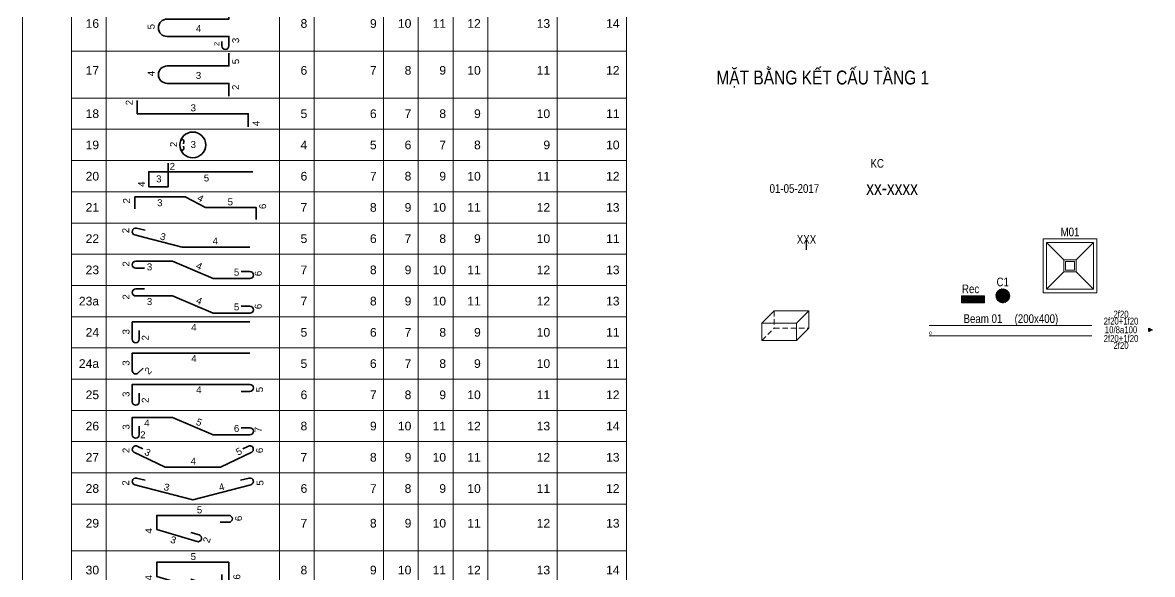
# Model space of a CAD drawing. Header units: millimetres. Extents: x -17710 to 34811, y -85050 to 7016.
# Drawn here: x 0 to 32563, y -38475 to -22575 of the extents above; entities that cross this region are included whole.
import ezdxf
from ezdxf.enums import TextEntityAlignment as Align

# ---------------------------------------------------------------- set-up
doc = ezdxf.new("R2010")
doc.units = ezdxf.units.MM
doc.header["$MEASUREMENT"] = 0
doc.set_wipeout_variables(frame=1)
doc.linetypes.add('HIDDEN', pattern=[9.525, 6.35, -3.175])
for name, color, linetype, lineweight in [('kata_dim', 8, 'Continuous', 5), ('kata_net khuat', 9, 'HIDDEN', 5), ('kata_net khung', 3, 'Continuous', 20), ('kata_net manh', 8, 'Continuous', 5), ('kata_net thay', 4, 'Continuous', 20), ('kata_text', 7, 'Continuous', 30), ('kata_thep chu', 1, 'Continuous', 35), ('kata_thep dai', 220, 'Continuous', 20)]:
    doc.layers.add(name, color=color, linetype=linetype, lineweight=lineweight)
doc.styles.add('kata_text', font='arial.ttf', dxfattribs={"width": 0.8})
doc.dimstyles.new('kata_dim_iso', dxfattribs={"dimtxt": 2.5, "dimasz": 1.5, "dimexe": 1.5, "dimexo": 2.5, "dimtad": 1, "dimdec": 0, "dimzin": 0, "dimdsep": 46, "dimtxsty": 'kata_text', "dimblk": 'kata_block_ArchTick', "dimcen": 0.09, "dimdle": 1.2, "dimclrd": 8, "dimclre": 8, "dimclrt": 3, "dimadec": 0, "dimazin": 0, "dimtfac": 1, "dimtdec": 0, "dimtix": 1, "dimtofl": 0, "dimtmove": 0, "dimatfit": 3, "dimfxl": 3.75, "dimfxlon": 1, "dimtolj": 1, "dimtzin": 0, "dimarcsym": 0})

# ---------------------------------------------------------------- blocks, each defined once
blk = doc.blocks.new('dang16')
at = {"layer": 'kata_net khung'}
for p, q in [((0, 0), (0, -1350)), ((1405, 0), (1405, -1350)), ((2405, 0), (2405, -1350)), ((7405, 0), (7405, -1350)), ((8405, 0), (8405, -1350)), ((10405, 0), (10405, -1350)), ((11405, 0), (11405, -1350)), ((12405, 0), (12405, -1350)), ((13405, 0), (13405, -1350)), ((15405, 0), (15405, -1350)), ((17405, 0), (17405, -1350)), ((1405, -1350), (17405, -1350))]:
    blk.add_line(p, q, dxfattribs=at)
at = {"layer": 'kata_thep chu'}
blk.add_lwpolyline([(5745, -278), (5745, -153, -1), (5945, -153), (5945, -425), (4165, -425, 1), (4165, -925), (5945, -925), (5945, -1197, -1), (5745, -1197), (5745, -1072)], format="xyb", dxfattribs=at)
at = {"layer": 'kata_text', "style": 'kata_text'}
for tag, height, p in [('007', 150, (5586, -218)), ('006', 200, (6141, -297)), ('005', 200, (3704, -642)), ('002', 150, (5591, -1138)), ('003', 200, (6141, -1038))]:
    blk.add_attdef(tag, text='', height=height, rotation=90, dxfattribs=at).set_placement(p, align=Align.MIDDLE_CENTER)
for tag, p in [('001', (2205, -550)), ('008', (8205, -550)), ('009', (10205, -550)), ('010', (11205, -550)), ('011', (12205, -550)), ('012', (13205, -550)), ('013', (15205, -550)), ('014', (17205, -550))]:
    blk.add_attdef(tag, text='', height=250, dxfattribs=at).set_placement(p, align=Align.MIDDLE_RIGHT)
blk.add_attdef('004', text='', height=200, dxfattribs=at).set_placement((5070, -696), align=Align.MIDDLE_CENTER)
blk = doc.blocks.new('dang17')
at = {"layer": 'kata_net khung'}
for p, q in [((0, 0), (0, -1350)), ((1405, 0), (1405, -1350)), ((2405, 0), (2405, -1350)), ((7405, 0), (7405, -1350)), ((8405, 0), (8405, -1350)), ((10405, 0), (10405, -1350)), ((11405, 0), (11405, -1350)), ((12405, 0), (12405, -1350)), ((13405, 0), (13405, -1350)), ((15405, 0), (15405, -1350)), ((17405, 0), (17405, -1350)), ((1405, -1350), (17405, -1350))]:
    blk.add_line(p, q, dxfattribs=at)
at = {"layer": 'kata_thep chu'}
blk.add_lwpolyline([(5945, -53), (5945, -425), (4165, -425, 1), (4165, -925), (5945, -925), (5945, -1297)], format="xyb", dxfattribs=at)
at = {"layer": 'kata_text', "style": 'kata_text'}
for tag, p in [('005', (6141, -297)), ('004', (3704, -642)), ('002', (6141, -1038))]:
    blk.add_attdef(tag, text='', height=200, rotation=90, dxfattribs=at).set_placement(p, align=Align.MIDDLE_CENTER)
for tag, p in [('001', (2205, -550)), ('006', (8205, -550)), ('007', (10205, -550)), ('008', (11205, -550)), ('009', (12205, -550)), ('010', (13205, -550)), ('011', (15205, -550)), ('012', (17205, -550))]:
    blk.add_attdef(tag, text='', height=250, dxfattribs=at).set_placement(p, align=Align.MIDDLE_RIGHT)
blk.add_attdef('003', text='', height=200, dxfattribs=at).set_placement((5070, -696), align=Align.MIDDLE_CENTER)
blk = doc.blocks.new('dang18')
at = {"layer": 'kata_net khung'}
for p, q in [((0, 0), (0, -900)), ((1405, 0), (1405, -900)), ((2405, 0), (2405, -900)), ((7405, 0), (7405, -900)), ((8405, 0), (8405, -900)), ((10405, 0), (10405, -900)), ((11405, 0), (11405, -900)), ((12405, 0), (12405, -900)), ((13405, 0), (13405, -900)), ((15405, 0), (15405, -900)), ((17405, 0), (17405, -900)), ((1405, -900), (17405, -900))]:
    blk.add_line(p, q, dxfattribs=at)
at = {"layer": 'kata_thep chu'}
blk.add_lwpolyline([(3305, -69), (3305, -450), (6505, -450), (6505, -831)], dxfattribs=at)
at = {"layer": 'kata_text', "style": 'kata_text'}
for tag, p in [('001', (2205, -450)), ('005', (8205, -450)), ('006', (10205, -450)), ('007', (11205, -450)), ('008', (12205, -450)), ('009', (13205, -450)), ('010', (15205, -450)), ('011', (17205, -450))]:
    blk.add_attdef(tag, text='', height=250, dxfattribs=at).set_placement(p, align=Align.MIDDLE_RIGHT)
blk.add_attdef('002', text='', height=200, rotation=90, dxfattribs=at).set_placement((3073, -52), align=Align.MIDDLE_RIGHT)
blk.add_attdef('003', text='', height=200, dxfattribs=at).set_placement((4920, -281), align=Align.MIDDLE_CENTER)
blk.add_attdef('004', text='', height=200, rotation=90, dxfattribs=at).set_placement((6733, -809), align=Align.MIDDLE_LEFT)
blk = doc.blocks.new('dang19')
at = {"layer": 'kata_net khung'}
for p, q in [((0, 0), (0, -900)), ((1405, 0), (1405, -900)), ((2405, 0), (2405, -900)), ((7405, 0), (7405, -900)), ((8405, 0), (8405, -900)), ((10405, 0), (10405, -900)), ((11405, 0), (11405, -900)), ((12405, 0), (12405, -900)), ((13405, 0), (13405, -900)), ((15405, 0), (15405, -900)), ((17405, 0), (17405, -900)), ((1405, -900), (17405, -900))]:
    blk.add_line(p, q, dxfattribs=at)
at = {"layer": 'kata_thep chu'}
for p, q in [((4640, -416), (4649, -354)), ((4640, -484), (4649, -546))]:
    blk.add_line(p, q, dxfattribs=at)
blk.add_circle((4905, -450), 372, dxfattribs=at)
for centre, start, end in [((4599, -347), 351.7851, 171.7851), ((4599, -553), 188.2149, 8.2149)]:
    blk.add_arc(centre, 50, start, end, dxfattribs=at)
at = {"layer": 'kata_text', "style": 'kata_text'}
for tag, p in [('001', (2205, -450)), ('004', (8205, -450)), ('005', (10205, -450)), ('006', (11205, -450)), ('007', (12205, -450)), ('008', (13205, -450)), ('009', (15205, -450)), ('010', (17205, -450))]:
    blk.add_attdef(tag, text='', height=250, dxfattribs=at).set_placement(p, align=Align.MIDDLE_RIGHT)
blk.add_attdef('002', text='', height=200, rotation=90, dxfattribs=at).set_placement((4350, -434), align=Align.MIDDLE_CENTER)
blk.add_attdef('003', text='', height=200, dxfattribs=at).set_placement((4920, -436), align=Align.MIDDLE_CENTER)
blk = doc.blocks.new('dang20')
at = {"layer": 'kata_net khung'}
for p, q in [((0, 0), (0, -900)), ((1405, 0), (1405, -900)), ((2405, 0), (2405, -900)), ((7405, 0), (7405, -900)), ((8405, 0), (8405, -900)), ((10405, 0), (10405, -900)), ((11405, 0), (11405, -900)), ((12405, 0), (12405, -900)), ((13405, 0), (13405, -900)), ((15405, 0), (15405, -900)), ((17405, 0), (17405, -900)), ((1405, -900), (17405, -900))]:
    blk.add_line(p, q, dxfattribs=at)
at = {"layer": 'kata_thep chu'}
blk.add_lwpolyline([(6638, -323), (3638, -323), (3638, -753), (4200, -753), (4200, -74)], dxfattribs=at)
at = {"layer": 'kata_text', "style": 'kata_text'}
for tag, p in [('001', (2205, -450)), ('006', (8205, -450)), ('007', (10205, -450)), ('008', (11205, -450)), ('009', (12205, -450)), ('010', (13205, -450)), ('011', (15205, -450)), ('012', (17205, -450))]:
    blk.add_attdef(tag, text='', height=250, dxfattribs=at).set_placement(p, align=Align.MIDDLE_RIGHT)
blk.add_attdef('004', text='', height=200, rotation=90, dxfattribs=at).set_placement((3429, -760), align=Align.MIDDLE_LEFT)
blk.add_attdef('002', text='', height=200, dxfattribs=at).set_placement((4238, -167), align=Align.MIDDLE_LEFT)
for tag, p in [('003', (3925, -528)), ('005', (5299, -502))]:
    blk.add_attdef(tag, text='', height=200, dxfattribs=at).set_placement(p, align=Align.MIDDLE_CENTER)
blk = doc.blocks.new('dang21')
at = {"layer": 'kata_net khung'}
for p, q in [((0, 0), (0, -900)), ((1405, 0), (1405, -900)), ((2405, 0), (2405, -900)), ((7405, 0), (7405, -900)), ((8405, 0), (8405, -900)), ((10405, 0), (10405, -900)), ((11405, 0), (11405, -900)), ((12405, 0), (12405, -900)), ((13405, 0), (13405, -900)), ((15405, 0), (15405, -900)), ((17405, 0), (17405, -900)), ((1405, -900), (17405, -900))]:
    blk.add_line(p, q, dxfattribs=at)
at = {"layer": 'kata_thep chu'}
blk.add_lwpolyline([(6731, -802), (6731, -452), (5269, -452), (4682, -143), (3238, -143), (3238, -493)], dxfattribs=at)
at = {"layer": 'kata_text', "style": 'kata_text'}
for tag, p in [('001', (2205, -450)), ('007', (8205, -450)), ('008', (10205, -450)), ('009', (11205, -450)), ('010', (12205, -450)), ('011', (13205, -450)), ('012', (15205, -450)), ('013', (17205, -450))]:
    blk.add_attdef(tag, text='', height=250, dxfattribs=at).set_placement(p, align=Align.MIDDLE_RIGHT)
for tag, rotation, p in [('002', 90, (2996, -260)), ('004', 332, (5127, -186))]:
    blk.add_attdef(tag, text='', height=200, rotation=rotation, dxfattribs=at).set_placement(p, align=Align.MIDDLE_CENTER)
for tag, p in [('003', (3955, -315)), ('005', (5986, -290))]:
    blk.add_attdef(tag, text='', height=200, dxfattribs=at).set_placement(p, align=Align.MIDDLE_CENTER)
blk.add_attdef('006', text='', height=200, rotation=90, dxfattribs=at).set_placement((6920, -342), align=Align.MIDDLE_RIGHT)
blk = doc.blocks.new('dang22')
at = {"layer": 'kata_net khung'}
for p, q in [((0, 0), (0, -900)), ((1405, 0), (1405, -900)), ((2405, 0), (2405, -900)), ((7405, 0), (7405, -900)), ((8405, 0), (8405, -900)), ((10405, 0), (10405, -900)), ((11405, 0), (11405, -900)), ((12405, 0), (12405, -900)), ((13405, 0), (13405, -900)), ((15405, 0), (15405, -900)), ((17405, 0), (17405, -900)), ((1405, -900), (17405, -900))]:
    blk.add_line(p, q, dxfattribs=at)
at = {"layer": 'kata_thep chu'}
blk.add_lwpolyline([(3528, -209), (3285, -149, 1), (3237, -344), (3480, -403), (4599, -699), (6299, -699), (6549, -699)], format="xyb", dxfattribs=at)
at = {"layer": 'kata_text', "style": 'kata_text'}
for tag, rotation, p in [('002', 90, (2973, -218)), ('003', 346, (4044, -393))]:
    blk.add_attdef(tag, text='', height=200, rotation=rotation, dxfattribs=at).set_placement(p, align=Align.MIDDLE_CENTER)
for tag, p in [('001', (2205, -450)), ('005', (8205, -450)), ('006', (10205, -450)), ('007', (11205, -450)), ('008', (12205, -450)), ('009', (13205, -450)), ('010', (15205, -450)), ('011', (17205, -450))]:
    blk.add_attdef(tag, text='', height=250, dxfattribs=at).set_placement(p, align=Align.MIDDLE_RIGHT)
blk.add_attdef('004', text='', height=200, dxfattribs=at).set_placement((5555, -518), align=Align.MIDDLE_CENTER)
blk = doc.blocks.new('dang23')
at = {"layer": 'kata_net khung'}
for p, q in [((0, 0), (0, -900)), ((1405, 0), (1405, -900)), ((2405, 0), (2405, -900)), ((7405, 0), (7405, -900)), ((8405, 0), (8405, -900)), ((10405, 0), (10405, -900)), ((11405, 0), (11405, -900)), ((12405, 0), (12405, -900)), ((13405, 0), (13405, -900)), ((15405, 0), (15405, -900)), ((17405, 0), (17405, -900)), ((1405, -900), (17405, -900))]:
    blk.add_line(p, q, dxfattribs=at)
at = {"layer": 'kata_thep chu'}
blk.add_lwpolyline([(3510, -401), (3260, -401, -1), (3260, -201), (3510, -201), (4320, -201), (5492, -699), (6302, -699), (6552, -699, 1), (6552, -499), (6302, -499)], format="xyb", dxfattribs=at)
at = {"layer": 'kata_text', "style": 'kata_text'}
for tag, height, p in [('001', 250, (2205, -450)), ('007', 250, (8205, -450)), ('008', 250, (10205, -450)), ('009', 250, (11205, -450)), ('010', 250, (12205, -450)), ('011', 250, (13205, -450)), ('012', 250, (15205, -450)), ('013', 250, (17205, -450)), ('005', 200, (6245, -517))]:
    blk.add_attdef(tag, text='', height=height, dxfattribs=at).set_placement(p, align=Align.MIDDLE_RIGHT)
for tag, rotation, p in [('002', 90, (2981, -278)), ('004', 337, (5089, -340)), ('006', 90, (6790, -554))]:
    blk.add_attdef(tag, text='', height=200, rotation=rotation, dxfattribs=at).set_placement(p, align=Align.MIDDLE_CENTER)
blk.add_attdef('003', text='', height=200, dxfattribs=at).set_placement((3581, -363), align=Align.MIDDLE_LEFT)
blk = doc.blocks.new('dang24')
at = {"layer": 'kata_net khung'}
for p, q in [((0, 0), (0, -900)), ((1405, 0), (1405, -900)), ((2405, 0), (2405, -900)), ((7405, 0), (7405, -900)), ((8405, 0), (8405, -900)), ((10405, 0), (10405, -900)), ((11405, 0), (11405, -900)), ((12405, 0), (12405, -900)), ((13405, 0), (13405, -900)), ((15405, 0), (15405, -900)), ((17405, 0), (17405, -900)), ((1405, -900), (17405, -900))]:
    blk.add_line(p, q, dxfattribs=at)
at = {"layer": 'kata_thep chu'}
blk.add_lwpolyline([(3361, -400), (3361, -650, -1), (3161, -650), (3161, -150), (6549, -150)], format="xyb", dxfattribs=at)
at = {"layer": 'kata_text', "style": 'kata_text'}
for tag, p in [('001', (2205, -450)), ('005', (8205, -450)), ('006', (10205, -450)), ('007', (11205, -450)), ('008', (12205, -450)), ('009', (13205, -450)), ('010', (15205, -450)), ('011', (17205, -450))]:
    blk.add_attdef(tag, text='', height=250, dxfattribs=at).set_placement(p, align=Align.MIDDLE_RIGHT)
for tag, p in [('003', (2981, -434)), ('002', (3536, -606))]:
    blk.add_attdef(tag, text='', height=200, rotation=90, dxfattribs=at).set_placement(p, align=Align.MIDDLE_CENTER)
blk.add_attdef('004', text='', height=200, dxfattribs=at).set_placement((4938, -305), align=Align.MIDDLE_CENTER)
blk = doc.blocks.new('dang25')
at = {"layer": 'kata_net khung'}
for p, q in [((0, 0), (0, -900)), ((1405, 0), (1405, -900)), ((2405, 0), (2405, -900)), ((7405, 0), (7405, -900)), ((8405, 0), (8405, -900)), ((10405, 0), (10405, -900)), ((11405, 0), (11405, -900)), ((12405, 0), (12405, -900)), ((13405, 0), (13405, -900)), ((15405, 0), (15405, -900)), ((17405, 0), (17405, -900)), ((1405, -900), (17405, -900))]:
    blk.add_line(p, q, dxfattribs=at)
at = {"layer": 'kata_thep chu'}
blk.add_lwpolyline([(3361, -400), (3361, -650, -1), (3161, -650), (3161, -150), (6552, -150, -1), (6552, -350), (6302, -350)], format="xyb", dxfattribs=at)
at = {"layer": 'kata_text', "style": 'kata_text'}
for tag, p in [('001', (2205, -450)), ('006', (8205, -450)), ('007', (10205, -450)), ('008', (11205, -450)), ('009', (12205, -450)), ('010', (13205, -450)), ('011', (15205, -450)), ('012', (17205, -450))]:
    blk.add_attdef(tag, text='', height=250, dxfattribs=at).set_placement(p, align=Align.MIDDLE_RIGHT)
for tag, p in [('003', (2981, -434)), ('005', (6827, -300)), ('002', (3536, -606))]:
    blk.add_attdef(tag, text='', height=200, rotation=90, dxfattribs=at).set_placement(p, align=Align.MIDDLE_CENTER)
blk.add_attdef('004', text='', height=200, dxfattribs=at).set_placement((5083, -305), align=Align.MIDDLE_CENTER)
blk = doc.blocks.new('dang26')
at = {"layer": 'kata_net khung'}
for p, q in [((0, 0), (0, -900)), ((0, 0), (0, -900)), ((1405, 0), (1405, -900)), ((1405, 0), (1405, -900)), ((2405, 0), (2405, -900)), ((7405, 0), (7405, -900)), ((8405, 0), (8405, -900)), ((10405, 0), (10405, -900)), ((11405, 0), (11405, -900)), ((12405, 0), (12405, -900)), ((13405, 0), (13405, -900)), ((15405, 0), (15405, -900)), ((17405, 0), (17405, -900)), ((1405, -900), (17405, -900)), ((1405, -900), (17405, -900))]:
    blk.add_line(p, q, dxfattribs=at)
at = {"layer": 'kata_thep chu'}
blk.add_lwpolyline([(3361, -451), (3361, -701, -1), (3161, -701), (3161, -201), (3411, -201), (4320, -201), (5492, -699), (6302, -699), (6552, -699, 1), (6552, -499), (6302, -499)], format="xyb", dxfattribs=at)
blk.add_lwpolyline([(3361, -451), (3361, -701, -1), (3161, -701), (3161, -201), (3411, -201), (4320, -201), (5492, -699), (6302, -699), (6552, -699, 1), (6552, -499), (6302, -499)], format="xyb", dxfattribs=at)
at = {"layer": 'kata_text', "style": 'kata_text'}
for tag, height, p in [('001', 250, (2205, -450)), ('008', 250, (8205, -450)), ('009', 250, (10205, -450)), ('010', 250, (11205, -450)), ('011', 250, (12205, -450)), ('012', 250, (13205, -450)), ('013', 250, (15205, -450)), ('014', 250, (17205, -450)), ('006', 200, (6245, -517))]:
    blk.add_attdef(tag, text='', height=height, dxfattribs=at).set_placement(p, align=Align.MIDDLE_RIGHT)
for tag, rotation, p in [('003', 90, (2981, -475)), ('005', 337, (5089, -340)), ('007', 90, (6790, -554))]:
    blk.add_attdef(tag, text='', height=200, rotation=rotation, dxfattribs=at).set_placement(p, align=Align.MIDDLE_CENTER)
for tag, p in [('004', (3504, -363)), ('002', (3389, -701))]:
    blk.add_attdef(tag, text='', height=200, dxfattribs=at).set_placement(p, align=Align.MIDDLE_LEFT)
blk = doc.blocks.new('dang27')
at = {"layer": 'kata_net khung'}
for p, q in [((0, 0), (0, -900)), ((1405, 0), (1405, -900)), ((2405, 0), (2405, -900)), ((7405, 0), (7405, -900)), ((8405, 0), (8405, -900)), ((10405, 0), (10405, -900)), ((11405, 0), (11405, -900)), ((12405, 0), (12405, -900)), ((13405, 0), (13405, -900)), ((15405, 0), (15405, -900)), ((17405, 0), (17405, -900)), ((1405, -900), (17405, -900))]:
    blk.add_line(p, q, dxfattribs=at)
at = {"layer": 'kata_thep chu'}
blk.add_lwpolyline([(6345, -211), (6491, -140, -1), (6608, -303), (5705, -737), (4105, -737), (3203, -303, -1), (3319, -140), (3466, -211)], format="xyb", dxfattribs=at)
at = {"layer": 'kata_text', "style": 'kata_text'}
for tag, p in [('001', (2205, -450)), ('007', (8205, -450)), ('008', (10205, -450)), ('009', (11205, -450)), ('010', (12205, -450)), ('011', (13205, -450)), ('012', (15205, -450)), ('013', (17205, -450))]:
    blk.add_attdef(tag, text='', height=250, dxfattribs=at).set_placement(p, align=Align.MIDDLE_RIGHT)
for tag, p in [('002', (2981, -253)), ('006', (6829, -253))]:
    blk.add_attdef(tag, text='', height=200, rotation=90, dxfattribs=at).set_placement(p, align=Align.MIDDLE_CENTER)
blk.add_attdef('003', text='', height=200, rotation=334, dxfattribs=at).set_placement((3533, -274), align=Align.MIDDLE_LEFT)
blk.add_attdef('005', text='', height=200, rotation=26, dxfattribs=at).set_placement((6303, -249), align=Align.MIDDLE_RIGHT)
blk.add_attdef('004', text='', height=200, dxfattribs=at).set_placement((4920, -565), align=Align.MIDDLE_CENTER)
blk = doc.blocks.new('dang28')
at = {"layer": 'kata_net khung'}
for p, q in [((0, 0), (0, -900)), ((1405, 0), (1405, -900)), ((2405, 0), (2405, -900)), ((7405, 0), (7405, -900)), ((8405, 0), (8405, -900)), ((10405, 0), (10405, -900)), ((11405, 0), (11405, -900)), ((12405, 0), (12405, -900)), ((13405, 0), (13405, -900)), ((15405, 0), (15405, -900)), ((17405, 0), (17405, -900)), ((1405, -900), (17405, -900))]:
    blk.add_line(p, q, dxfattribs=at)
at = {"layer": 'kata_thep chu'}
blk.add_lwpolyline([(6284, -209), (6527, -149, -1), (6575, -344), (4906, -780), (3237, -344, -1), (3285, -149), (3528, -209)], format="xyb", dxfattribs=at)
at = {"layer": 'kata_text', "style": 'kata_text'}
for tag, p in [('001', (2205, -450)), ('006', (8205, -450)), ('007', (10205, -450)), ('008', (11205, -450)), ('009', (12205, -450)), ('010', (13205, -450)), ('011', (15205, -450)), ('012', (17205, -450))]:
    blk.add_attdef(tag, text='', height=250, dxfattribs=at).set_placement(p, align=Align.MIDDLE_RIGHT)
for tag, rotation, p in [('002', 90, (2973, -290)), ('003', 345, (4154, -413)), ('004', 15, (5734, -405)), ('005', 90, (6842, -290))]:
    blk.add_attdef(tag, text='', height=200, rotation=rotation, dxfattribs=at).set_placement(p, align=Align.MIDDLE_CENTER)
blk = doc.blocks.new('dang29')
at = {"layer": 'kata_net khung'}
for p, q in [((0, 0), (0, -1350)), ((1405, 0), (1405, -1350)), ((2405, 0), (2405, -1350)), ((7405, 0), (7405, -1350)), ((8405, 0), (8405, -1350)), ((10405, 0), (10405, -1350)), ((11405, 0), (11405, -1350)), ((12405, 0), (12405, -1350)), ((13405, 0), (13405, -1350)), ((15405, 0), (15405, -1350)), ((17405, 0), (17405, -1350)), ((1405, -1350), (17405, -1350))]:
    blk.add_line(p, q, dxfattribs=at)
at = {"layer": 'kata_thep chu'}
blk.add_lwpolyline([(4845, -816), (5085, -888, -1), (5027, -1079), (3865, -731), (3865, -324), (5945, -324, -1), (5945, -524), (5695, -524)], format="xyb", dxfattribs=at)
at = {"layer": 'kata_text', "style": 'kata_text'}
for tag, height, p in [('005', 200, (5177, -164)), ('001', 250, (2205, -550)), ('007', 250, (8205, -550)), ('008', 250, (10205, -550)), ('009', 250, (11205, -550)), ('010', 250, (12205, -550)), ('011', 250, (13205, -550)), ('012', 250, (15205, -550)), ('013', 250, (17205, -550))]:
    blk.add_attdef(tag, text='', height=height, dxfattribs=at).set_placement(p, align=Align.MIDDLE_RIGHT)
blk.add_attdef('006', text='', height=200, rotation=90, dxfattribs=at).set_placement((6124, -412), align=Align.TOP_CENTER)
blk.add_attdef('004', text='', height=200, rotation=90, dxfattribs=at).set_placement((3633, -848), align=Align.MIDDLE_LEFT)
for tag, rotation, p in [('003', 343, (4346, -1031)), ('002', 73, (5308, -1031))]:
    blk.add_attdef(tag, text='', height=200, rotation=rotation, dxfattribs=at).set_placement(p, align=Align.MIDDLE_CENTER)
blk = doc.blocks.new('dang30')
at = {"layer": 'kata_net khung'}
for p, q in [((0, 0), (0, -1350)), ((1405, 0), (1405, -1350)), ((2405, 0), (2405, -1350)), ((7405, 0), (7405, -1350)), ((8405, 0), (8405, -1350)), ((10405, 0), (10405, -1350)), ((11405, 0), (11405, -1350)), ((12405, 0), (12405, -1350)), ((13405, 0), (13405, -1350)), ((15405, 0), (15405, -1350)), ((17405, 0), (17405, -1350)), ((1405, -1350), (17405, -1350))]:
    blk.add_line(p, q, dxfattribs=at)
at = {"layer": 'kata_thep chu'}
for points in [[(5027, -1079), (3865, -731), (3865, -324), (5945, -324), (5945, -675), (5945, -925, -1), (5745, -925), (5745, -675)], [(4845, -816), (5085, -888, -1), (5027, -1079), (4788, -1007)]]:
    blk.add_lwpolyline(points, format="xyb", dxfattribs=at)
at = {"layer": 'kata_text', "style": 'kata_text'}
blk.add_attdef('005', text='', height=200, dxfattribs=at).set_placement((4920, -161), align=Align.MIDDLE_CENTER)
for tag, p in [('001', (2205, -550)), ('008', (8205, -550)), ('009', (10205, -550)), ('010', (11205, -550)), ('011', (12205, -550)), ('012', (13205, -550)), ('013', (15205, -550)), ('014', (17205, -550))]:
    blk.add_attdef(tag, text='', height=250, dxfattribs=at).set_placement(p, align=Align.MIDDLE_RIGHT)
for tag, p in [('004', (3633, -848)), ('006', (6173, -824))]:
    blk.add_attdef(tag, text='', height=200, rotation=90, dxfattribs=at).set_placement(p, align=Align.MIDDLE_LEFT)
for tag, rotation, p in [('003', 343, (4346, -1031)), ('002', 73, (5308, -1031))]:
    blk.add_attdef(tag, text='', height=200, rotation=rotation, dxfattribs=at).set_placement(p, align=Align.MIDDLE_CENTER)
blk.add_attdef('007', text='', height=200, dxfattribs=at).set_placement((5640, -1149), align=Align.MIDDLE_LEFT)
blk = doc.blocks.new('*U189')
at = {"layer": 'kata_text', "color": 3, "style": 'kata_text', "width": 0.8}
blk.add_attdef('TITLE_001', (-25.06, 8.3), '', height=4, dxfattribs=at)
at = {"layer": 'kata_text', "color": 3, "ltscale": 0.8, "style": 'kata_text', "width": 0.8}
for tag, p in [('REV', (-4.65, -14.49)), ('DATE', (-28.53, -21.74))]:
    blk.add_attdef(tag, text='', height=2.5, dxfattribs=at).set_placement(p, align=Align.MIDDLE_CENTER)
at = {"layer": 'kata_text', "color": 3, "style": 'kata_text', "width": 0.8}
blk.add_attdef('DRAWING.NO', text='', height=4, dxfattribs=at).set_placement((-0.37, -21.58), align=Align.MIDDLE_CENTER)
blk = doc.blocks.new('kata_block_ArchTick')
at = {"color": 8}
blk.add_line((1, 0), (-1, 0), dxfattribs=at)
at = {"color": 8, "const_width": 0.15}
blk.add_lwpolyline([(-0.5, -0.5), (0.5, 0.5)], dxfattribs=at)
blk = doc.blocks.new('dang23a')
at = {"layer": 'kata_net khung'}
for p, q in [((0, 0), (0, -900)), ((1405, 0), (1405, -900)), ((2405, 0), (2405, -900)), ((7405, 0), (7405, -900)), ((8405, 0), (8405, -900)), ((10405, 0), (10405, -900)), ((11405, 0), (11405, -900)), ((12405, 0), (12405, -900)), ((13405, 0), (13405, -900)), ((15405, 0), (15405, -900)), ((17405, 0), (17405, -900)), ((1405, -900), (17405, -900))]:
    blk.add_line(p, q, dxfattribs=at)
at = {"layer": 'kata_thep chu'}
blk.add_lwpolyline([(3510, -101), (3260, -101, 1), (3260, -301), (4320, -301), (5492, -799), (6302, -799), (6552, -799, 1), (6552, -599), (6302, -599)], format="xyb", dxfattribs=at)
at = {"layer": 'kata_text', "style": 'kata_text'}
for tag, height, p in [('001', 250, (2205, -450)), ('007', 250, (8205, -450)), ('008', 250, (10205, -450)), ('009', 250, (11205, -450)), ('010', 250, (12205, -450)), ('011', 250, (13205, -450)), ('012', 250, (15205, -450)), ('013', 250, (17205, -450)), ('005', 200, (6245, -617))]:
    blk.add_attdef(tag, text='', height=height, dxfattribs=at).set_placement(p, align=Align.MIDDLE_RIGHT)
for tag, rotation, p in [('002', 90, (2981, -328)), ('004', 337, (5089, -440)), ('006', 90, (6790, -604))]:
    blk.add_attdef(tag, text='', height=200, rotation=rotation, dxfattribs=at).set_placement(p, align=Align.MIDDLE_CENTER)
blk.add_attdef('003', text='', height=200, dxfattribs=at).set_placement((3581, -463), align=Align.MIDDLE_LEFT)
blk = doc.blocks.new('dang24a')
at = {"layer": 'kata_net khung'}
for p, q in [((0, 0), (0, -900)), ((1405, 0), (1405, -900)), ((2405, 0), (2405, -900)), ((7405, 0), (7405, -900)), ((8405, 0), (8405, -900)), ((10405, 0), (10405, -900)), ((11405, 0), (11405, -900)), ((12405, 0), (12405, -900)), ((13405, 0), (13405, -900)), ((15405, 0), (15405, -900)), ((17405, 0), (17405, -900)), ((1405, -900), (17405, -900))]:
    blk.add_line(p, q, dxfattribs=at)
at = {"layer": 'kata_thep chu'}
blk.add_lwpolyline([(3471, -582), (3332, -721, -0.668179), (3161, -650), (3161, -150), (6549, -150)], format="xyb", dxfattribs=at)
at = {"layer": 'kata_text', "style": 'kata_text'}
for tag, p in [('001', (2205, -450)), ('005', (8205, -450)), ('006', (10205, -450)), ('007', (11205, -450)), ('008', (12205, -450)), ('009', (13205, -450)), ('010', (15205, -450)), ('011', (17205, -450))]:
    blk.add_attdef(tag, text='', height=250, dxfattribs=at).set_placement(p, align=Align.MIDDLE_RIGHT)
for tag, rotation, p in [('003', 90, (2981, -434)), ('002', 45, (3619, -656))]:
    blk.add_attdef(tag, text='', height=200, rotation=rotation, dxfattribs=at).set_placement(p, align=Align.MIDDLE_CENTER)
blk.add_attdef('004', text='', height=200, dxfattribs=at).set_placement((4938, -305), align=Align.MIDDLE_CENTER)
blk = doc.blocks.new('*U176')
for p, q in [((0, 500), (354, 854)), ((354, 854), (1354, 854)), ((1000, 500), (1354, 854)), ((1354, 854), (1354, 354)), ((1000, 0), (1354, 354))]:
    blk.add_line(p, q)
blk.add_lwpolyline([(0, 0), (0, 500, -0.414214), (0, 500), (1000, 500, -0.414214), (1000, 500), (1000, 0, -0.414214), (1000, 0), (0, 0, -0.414214), (0, 0)], format="xyb")
at = {"layer": 'kata_net khuat', "ltscale": 25}
for p, q in [((354, 854), (354, 354)), ((0, 0), (354, 354)), ((354, 354), (1354, 354))]:
    blk.add_line(p, q, dxfattribs=at)
blk = doc.blocks.new('*U183')
for p, q in [((46.88, 3), (46.88, 3)), ((46.88, 0), (46.88, 0))]:
    blk.add_line(p, q)
at = {"layer": 'kata_net khuat', "ltscale": 25}
for p, q in [((0, 3), (46.88, 3)), ((0, 0), (46.88, 0))]:
    blk.add_line(p, q, dxfattribs=at)
at = {"layer": 'Defpoints', "color": 6, "style": 'kata_text', "width": 0.8}
blk.add_attdef('TOC', text='', height=1, dxfattribs=at).set_placement((0, 0), align=Align.BOTTOM_LEFT)
at = {"layer": 'kata_text', "style": 'kata_text', "width": 0.8}
for tag, p in [('NAME', (15.47, 3)), ('BXH', (30.89, 3))]:
    blk.add_attdef(tag, text='', height=2.5, dxfattribs=at).set_placement(p, align=Align.BOTTOM_CENTER)
blk = doc.blocks.new('*U184')
at = {"layer": 'kata_dim'}
h = blk.add_hatch(dxfattribs=at)
h.set_pattern_fill('CHAU-01', color=256, scale=10, style=0, pattern_type=2)
h.set_pattern_definition([(50, (-3336.535, -602.5), (71.726, -6.2752), [7.5, -82.5]), (355, (-3336.535, -602.5), (-13.8751, 75.2192), [6, -66]), (100.4514, (-3330.56, -603.02), (57.8509, 68.944), [6.374, -70.1142]), (46.1842, (-3336.535, -582.5), (106.7241, -16.5519), [11.25, -123.75]), (96.6356, (-3327.64, -583.88), (93.4663, 97.4118), [9.561, -105.1713]), (351.1842, (-3336.54, -582.5), (93.4662, 97.412), [9, -99]), (21, (-3326.535, -587.5), (59.6907, -40.2619), [7.5, -82.5]), (326, (-3326.535, -587.5), (24.3315, 72.515), [6, -66]), (71.4514, (-3321.56, -590.855), (84.0223, 32.253), [6.374, -70.1142]), (37.5, (-3336.535, -602.5), (1.21599, 33.28939), [0, -65.2, 0, -67, 0, -66.25]), (7.5, (-3336.535, -602.5), (26.30695, 39.44117), [0, -38.2, 0, -63.7, 0, -25.25]), (327.5, (-3358.835, -602.5), (53.38224, -2.25549), [0, -25, 0, -78, 0, -103.5]), (317.5, (-3368.835, -602.5), (58.3186, 10.0105), [0, -32.5, 0, -51.8, 0, -73.5]), (45, (-3336.535, -602.5), (-30.05204, 30.05204), []), (45, (-3336.535, -590.25), (-30.05204, 30.05204), [])])
h.paths.add_polyline_path([(656, 0), (656, 200), (0, 200), (0, 0)])
at = {"layer": 'kata_net thay'}
blk.add_lwpolyline([(656, 0), (656, 200), (0, 200), (0, 0)], close=True, dxfattribs=at)
at = {"layer": 'kata_text', "style": 'kata_text', "width": 0.8}
blk.add_attdef('NAME', text='', height=250, dxfattribs=at).set_placement((259, 200), align=Align.BOTTOM_CENTER)
blk = doc.blocks.new('Kata_Block_Beam_Rebar')
at = {"layer": 'kata_thep chu', "style": 'kata_text', "width": 0.8}
for tag, p in [('T3', (0, 6.5)), ('T2', (0, 4.5)), ('T1', (0, 2.5)), ('B1', (0, -2.5)), ('B2', (0, -4.5)), ('B3', (0, -6.5))]:
    blk.add_attdef(tag, text='', height=2, dxfattribs=at).set_placement(p, align=Align.MIDDLE_CENTER)
at = {"layer": 'kata_thep dai', "style": 'kata_text', "width": 0.8}
blk.add_attdef('SHEAR', text='', height=2, dxfattribs=at).set_placement((0, 0), align=Align.MIDDLE_CENTER)
blk = doc.blocks.new('kata_block_Wipe')
blk.add_wipeout([(0, 0), (10, 10), (90, 10), (100, 0), (90, -10), (10, -10)]).dxf.layer = 'kata_net manh'
blk = doc.blocks.new('*U196')
at = {"layer": 'Defpoints'}
h = blk.add_hatch(color=1, dxfattribs=at)
h.dxf.hatch_style = 1
h.paths.add_polyline_path([(0, 50), (0, -50), (87, 0)])
h.paths.add_polyline_path([(77, 0), (5, -41), (5, 41)], flags=16)
h = blk.add_hatch(color=2, dxfattribs=at)
h.dxf.hatch_style = 1
h.paths.add_polyline_path([(5, -41), (77, 0), (5, 41)])
at = {"layer": 'Defpoints', "true_color": 0x000000}
h = blk.add_hatch(color=18, dxfattribs=at)
h.dxf.hatch_style = 1
h.paths.add_polyline_path([(32, 3), (32, 20), (26, 20), (26, 3), (9, 3), (9, -3), (26, -3), (26, -20), (32, -20), (32, -3), (49, -3), (49, 3)])
at = {"layer": 'Defpoints'}
for p, q in [((0, 50), (0, -50)), ((87, 0), (100, 0))]:
    blk.add_line(p, q, dxfattribs=at)
at = {"layer": 'Defpoints', "color": 1}
for points in [[(0, 50), (87, 0), (0, -50)], [(5, 41), (77, 0), (5, -41)]]:
    blk.add_lwpolyline(points, close=True, dxfattribs=at)
at = {"layer": 'Defpoints', "color": 18, "true_color": 0x000000}
blk.add_lwpolyline([(26, 20), (32, 20), (32, 3), (49, 3), (49, -3), (32, -3), (32, -20), (26, -20), (26, -3), (9, -3), (9, 3), (26, 3)], close=True, dxfattribs=at)
blk = doc.blocks.new('Kata_Block_Mong_Don')
at = {"layer": 'kata_net manh'}
blk.add_lwpolyline([(-6.5, -6.5), (9, -6.5), (9, 9), (-6.5, 9)], close=True, dxfattribs=at)
at = {"layer": 'kata_net thay'}
for p, q in [((-0.5, 3), (-5.5, 8)), ((3, 3), (8, 8)), ((-0.5, -0.5), (-5.5, -5.5)), ((3, -0.5), (8, -5.5))]:
    blk.add_line(p, q, dxfattribs=at)
for points in [[(-5.5, -5.5), (8, -5.5), (8, 8), (-5.5, 8)], [(-0.5, -0.5), (3, -0.5), (3, 3), (-0.5, 3)], [(0, 0), (2.5, 0), (2.5, 2.5), (0, 2.5)]]:
    blk.add_lwpolyline(points, close=True, dxfattribs=at)
at = {"layer": 'Defpoints', "color": 6, "style": 'kata_text', "width": 0.8, "flags": 1}
for tag, p in [('CT', (8, 8)), ('H', (3, 3)), ('T', (8, 2.99))]:
    blk.add_attdef(tag, text='', height=1, dxfattribs=at).set_placement(p, align=Align.BOTTOM_LEFT)
at = {"layer": 'kata_text', "style": 'kata_text', "width": 0.8}
blk.add_attdef('NAME', text='', height=2.5, dxfattribs=at).set_placement((1.25, 9), align=Align.BOTTOM_CENTER)
blk = doc.blocks.new('Kata_Block_ColumnCircle')
at = {"layer": 'kata_dim'}
h = blk.add_hatch(dxfattribs=at)
h.set_pattern_fill('AR-CONC', color=256, scale=10, style=0)
h.paths.add_polyline_path([(200, 0, 1), (-200, 0, 1)])
h = blk.add_hatch(dxfattribs=at)
h.set_pattern_fill('ANSI32', color=256, scale=75, style=0)
h.paths.add_polyline_path([(200, 0, 1), (-200, 0, 1)])
at = {"layer": 'kata_net thay'}
blk.add_circle((0, 0), 200, dxfattribs=at)
at = {"layer": 'kata_text', "style": 'kata_text', "width": 0.8}
blk.add_attdef('NAME', text='', height=250, dxfattribs=at).set_placement((0, 200), align=Align.BOTTOM_CENTER)
blk = doc.blocks.new('kata_block_Ten')
at = {"color": 0, "ltscale": 0.8, "style": 'kata_text', "width": 0.8}
blk.add_attdef('TEN', text='', height=2.5, dxfattribs=at).set_placement((0, 3), align=Align.MIDDLE_CENTER)
at = {"color": 0, "ltscale": 0.8, "style": 'kata_text', "width": 0.8, "flags": 1}
blk.add_attdef('CHU_THICH', text='', height=2.5, dxfattribs=at).set_placement((0, 0), align=Align.MIDDLE_CENTER)
at = {"layer": 'Defpoints'}
blk.add_leader([(0, 0), (0, 3)], dimstyle='kata_dim_iso', override={"dimgap": 0.625, "dimtad": 0}, dxfattribs=at)

msp = doc.modelspace()

# ---------------------------------------------------------------- block references
ref = msp.add_blockref('*U189', (25097, -25181.8), dxfattribs=dict(xscale=100, yscale=100, zscale=100))
ref.add_attrib('DRAWING.NO', 'xx-xxxx', dxfattribs={"layer": 'kata_text', "color": 3, "height": 400, "style": 'kata_text', "width": 0.8}).set_placement((25060.1, -27339.4), align=Align.MIDDLE_CENTER)
ref.add_attrib('REV', 'KC', dxfattribs={"layer": 'kata_text', "color": 3, "ltscale": 0.8, "height": 250, "style": 'kata_text', "width": 0.8}).set_placement((24631.5, -26631.1), align=Align.MIDDLE_CENTER)
ref.add_attrib('DATE', '01-05-2017', dxfattribs={"layer": 'kata_text', "color": 3, "ltscale": 0.8, "height": 250, "style": 'kata_text', "width": 0.8}).set_placement((22243.9, -27355.6), align=Align.MIDDLE_CENTER)
ref.add_attrib('TITLE_001', 'MẶT BẰNG KẾT CẤU TẦNG 1', (19994.7, -24357.8), dxfattribs={"layer": 'kata_text', "color": 3, "height": 400, "style": 'kata_text', "width": 0.8})
at = {"color": 7, "xscale": 100, "yscale": 100, "zscale": 100}
msp.add_blockref('Kata_Block_Mong_Don', (30062.7, -29707), dxfattribs=at).add_auto_attribs({'NAME': 'M01'})
for name, p, values in [('Kata_Block_ColumnCircle', (28249.1, -30447.7), {'NAME': 'C1'}), ('*U184', (27063.7, -30647.7), {'NAME': 'Rec'})]:
    msp.add_blockref(name, p).add_auto_attribs(values)
at = {"xscale": 100, "yscale": 100, "zscale": 100}
for name, p, values in [('Kata_Block_Beam_Rebar', (31658.2, -31426.2), {'T2': '2f20', 'T1': '2f20+1f20', 'SHEAR': '10/8a100', 'B1': '2f20+1f20', 'B2': '2f20'}), ('*U183', (26130.9, -31604.9), {'NAME': 'Beam 01', 'BXH': '(200x400)', 'TOC': '0'})]:
    msp.add_blockref(name, p, dxfattribs=at).add_auto_attribs(values)
at = {"layer": 'Defpoints'}
msp.add_blockref('kata_block_Wipe', (32454.4, -31354.8), dxfattribs=at)
at = {"layer": 'kata_net thay'}
msp.add_blockref('*U176', (21306.9, -31734.3), dxfattribs=at)
at = {"layer": 'kata_text'}
for name, p, values in [('dang16', (0, -22050), {'001': '16', '002': '2', '003': '3', '004': '4', '005': '5', '006': '6', '007': '7', '008': '8', '009': '9', '010': '10', '011': '11', '012': '12', '013': '13', '014': '14'}), ('dang17', (0, -23400), {'001': '17', '002': '2', '003': '3', '004': '4', '005': '5', '006': '6', '007': '7', '008': '8', '009': '9', '010': '10', '011': '11', '012': '12'}), ('dang18', (0, -24750), {'001': '18', '002': '2', '003': '3', '004': '4', '005': '5', '006': '6', '007': '7', '008': '8', '009': '9', '010': '10', '011': '11'}), ('dang19', (0, -25650), {'001': '19', '002': '2', '003': '3', '004': '4', '005': '5', '006': '6', '007': '7', '008': '8', '009': '9', '010': '10'}), ('dang20', (0, -26550), {'001': '20', '002': '2', '003': '3', '004': '4', '005': '5', '006': '6', '007': '7', '008': '8', '009': '9', '010': '10', '011': '11', '012': '12'}), ('dang21', (0, -27450), {'001': '21', '002': '2', '003': '3', '004': '4', '005': '5', '006': '6', '007': '7', '008': '8', '009': '9', '010': '10', '011': '11', '012': '12', '013': '13'}), ('dang22', (0, -28350), {'001': '22', '002': '2', '003': '3', '004': '4', '005': '5', '006': '6', '007': '7', '008': '8', '009': '9', '010': '10', '011': '11'}), ('dang23', (0, -29250), {'001': '23', '002': '2', '003': '3', '004': '4', '005': '5', '006': '6', '007': '7', '008': '8', '009': '9', '010': '10', '011': '11', '012': '12', '013': '13'}), ('dang23a', (0, -30150), {'001': '23a', '002': '2', '003': '3', '004': '4', '005': '5', '006': '6', '007': '7', '008': '8', '009': '9', '010': '10', '011': '11', '012': '12', '013': '13'}), ('dang24', (0, -31050), {'001': '24', '002': '2', '003': '3', '004': '4', '005': '5', '006': '6', '007': '7', '008': '8', '009': '9', '010': '10', '011': '11'}), ('dang24a', (0, -31950), {'001': '24a', '002': '2', '003': '3', '004': '4', '005': '5', '006': '6', '007': '7', '008': '8', '009': '9', '010': '10', '011': '11'}), ('dang25', (0, -32850), {'001': '25', '002': '2', '003': '3', '004': '4', '005': '5', '006': '6', '007': '7', '008': '8', '009': '9', '010': '10', '011': '11', '012': '12'}), ('dang26', (0, -33750), {'001': '26', '002': '2', '003': '3', '004': '4', '005': '5', '006': '6', '007': '7', '008': '8', '009': '9', '010': '10', '011': '11', '012': '12', '013': '13', '014': '14'}), ('dang27', (0, -34650), {'001': '27', '002': '2', '003': '3', '004': '4', '005': '5', '006': '6', '007': '7', '008': '8', '009': '9', '010': '10', '011': '11', '012': '12', '013': '13'}), ('dang28', (0, -35550), {'001': '28', '002': '2', '003': '3', '004': '4', '005': '5', '006': '6', '007': '7', '008': '8', '009': '9', '010': '10', '011': '11', '012': '12'}), ('dang29', (0, -36450), {'001': '29', '002': '2', '003': '3', '004': '4', '005': '5', '006': '6', '007': '7', '008': '8', '009': '9', '010': '10', '011': '11', '012': '12', '013': '13'}), ('dang30', (0, -37800), {'001': '30', '002': '2', '003': '3', '004': '4', '005': '5', '006': '6', '007': '7', '008': '8', '009': '9', '010': '10', '011': '11', '012': '12', '013': '13', '014': '14'})]:
    msp.add_blockref(name, p, dxfattribs=at).add_auto_attribs(values)
at = {"layer": 'kata_text', "xscale": 100, "yscale": 100, "zscale": 100}
msp.add_blockref('kata_block_Ten', (22592.9, -29122.4), dxfattribs=at).add_auto_attribs({'TEN': 'XXX'})

# ---------------------------------------------------------------- next in the draw order: block references
at = {"layer": 'Defpoints'}
msp.add_blockref('*U196', (32462.7, -31429.1), dxfattribs=at)

doc.saveas('drawing.dxf')
